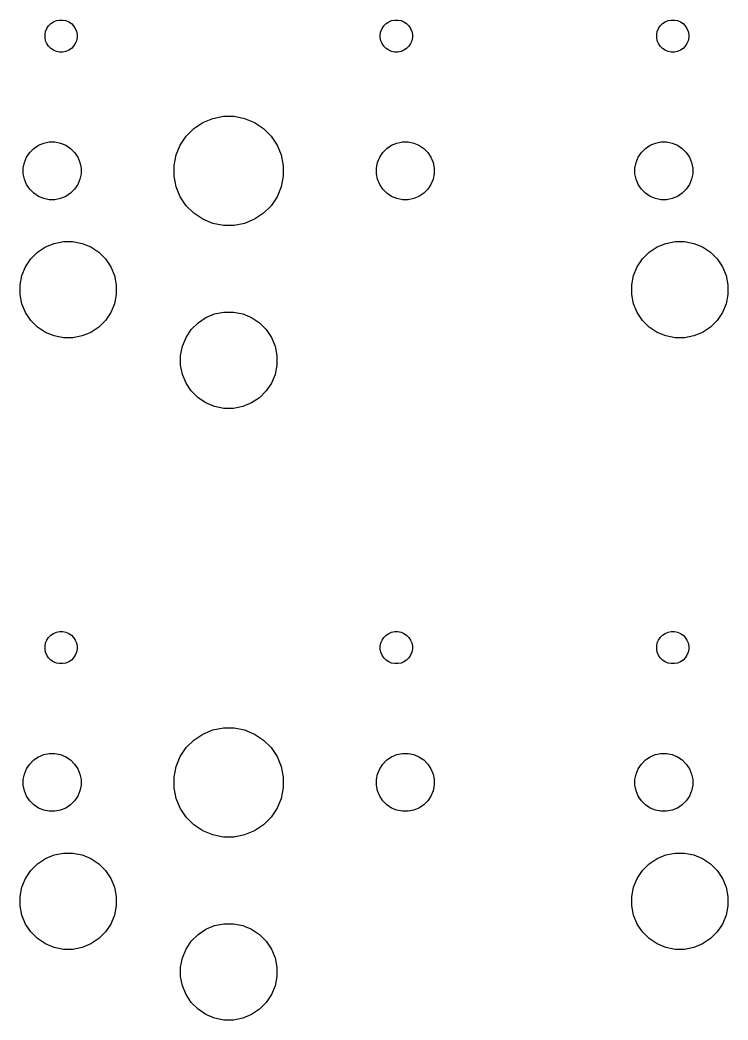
# Model space of a CAD drawing. Extents: x 33 to 239, y -107 to -23.
# Drawn here: x 187.95 to 210, y -68.75 to -37.6 of the extents above; entities that cross this region are included whole.
import ezdxf

# ---------------------------------------------------------------- set-up
doc = ezdxf.new("R2010")
doc.units = 0
doc.layers.add('BLACK', color=7, linetype='CONTINUOUS')

msp = doc.modelspace()

# ---------------------------------------------------------------- linework, layer by layer
at = {"layer": 'BLACK', "linetype": 'CONTINUOUS'}
for p, q in [((188.911, -37.7116), (188.993, -37.6569)), ((188.993, -37.6569), (189.084, -37.6192)), ((189.084, -37.6192), (189.181, -37.6)), ((189.181, -37.6), (189.279, -37.6)), ((189.279, -37.6), (189.376, -37.6192)), ((189.376, -37.6192), (189.467, -37.6569)), ((189.467, -37.6569), (189.549, -37.7116)), ((199.351, -37.7116), (199.433, -37.6569)), ((199.433, -37.6569), (199.524, -37.6192)), ((199.524, -37.6192), (199.621, -37.6)), ((199.621, -37.6), (199.719, -37.6)), ((199.719, -37.6), (199.816, -37.6192)), ((199.816, -37.6192), (199.907, -37.6569)), ((199.907, -37.6569), (199.989, -37.7116)), ((207.961, -37.7116), (208.043, -37.6569)), ((208.043, -37.6569), (208.134, -37.6192)), ((208.134, -37.6192), (208.231, -37.6)), ((208.231, -37.6), (208.329, -37.6)), ((208.329, -37.6), (208.426, -37.6192)), ((208.426, -37.6192), (208.517, -37.6569)), ((208.517, -37.6569), (208.599, -37.7116)), ((188.73, -38.0508), (188.749, -37.9542)), ((188.749, -37.9542), (188.787, -37.8632)), ((188.787, -37.8632), (188.842, -37.7813)), ((188.842, -37.7813), (188.911, -37.7116)), ((189.549, -37.7116), (189.618, -37.7813)), ((189.618, -37.7813), (189.673, -37.8632)), ((189.673, -37.8632), (189.711, -37.9542)), ((189.711, -37.9542), (189.73, -38.0508)), ((199.17, -38.0508), (199.189, -37.9542)), ((199.189, -37.9542), (199.227, -37.8632)), ((199.227, -37.8632), (199.282, -37.7813)), ((199.282, -37.7813), (199.351, -37.7116)), ((199.989, -37.7116), (200.058, -37.7813)), ((200.058, -37.7813), (200.113, -37.8632)), ((200.113, -37.8632), (200.151, -37.9542)), ((200.151, -37.9542), (200.17, -38.0508)), ((207.78, -38.0508), (207.799, -37.9542)), ((207.799, -37.9542), (207.837, -37.8632)), ((207.837, -37.8632), (207.892, -37.7813)), ((207.892, -37.7813), (207.961, -37.7116)), ((208.599, -37.7116), (208.668, -37.7813)), ((208.668, -37.7813), (208.723, -37.8632)), ((208.723, -37.8632), (208.761, -37.9542)), ((208.761, -37.9542), (208.78, -38.0508)), ((188.73, -38.1492), (188.73, -38.0508)), ((188.749, -38.2458), (188.73, -38.1492)), ((188.787, -38.3368), (188.749, -38.2458)), ((189.711, -38.2458), (189.673, -38.3368)), ((189.73, -38.1492), (189.711, -38.2458)), ((189.73, -38.0508), (189.73, -38.1492)), ((199.17, -38.1492), (199.17, -38.0508)), ((199.189, -38.2458), (199.17, -38.1492)), ((199.227, -38.3368), (199.189, -38.2458)), ((200.151, -38.2458), (200.113, -38.3368)), ((200.17, -38.1492), (200.151, -38.2458)), ((200.17, -38.0508), (200.17, -38.1492)), ((207.78, -38.1492), (207.78, -38.0508)), ((207.799, -38.2458), (207.78, -38.1492)), ((207.837, -38.3368), (207.799, -38.2458)), ((208.761, -38.2458), (208.723, -38.3368)), ((208.78, -38.1492), (208.761, -38.2458)), ((208.78, -38.0508), (208.78, -38.1492)), ((188.842, -38.4187), (188.787, -38.3368)), ((188.911, -38.4884), (188.842, -38.4187)), ((188.993, -38.5431), (188.911, -38.4884)), ((189.084, -38.5808), (188.993, -38.5431)), ((189.181, -38.6), (189.084, -38.5808)), ((189.279, -38.6), (189.181, -38.6)), ((189.376, -38.5808), (189.279, -38.6)), ((189.467, -38.5431), (189.376, -38.5808)), ((189.549, -38.4884), (189.467, -38.5431)), ((189.618, -38.4187), (189.549, -38.4884)), ((189.673, -38.3368), (189.618, -38.4187)), ((199.282, -38.4187), (199.227, -38.3368)), ((199.351, -38.4884), (199.282, -38.4187)), ((199.433, -38.5431), (199.351, -38.4884)), ((199.524, -38.5808), (199.433, -38.5431)), ((199.621, -38.6), (199.524, -38.5808)), ((199.719, -38.6), (199.621, -38.6)), ((199.816, -38.5808), (199.719, -38.6)), ((199.907, -38.5431), (199.816, -38.5808)), ((199.989, -38.4884), (199.907, -38.5431)), ((200.058, -38.4187), (199.989, -38.4884)), ((200.113, -38.3368), (200.058, -38.4187)), ((207.892, -38.4187), (207.837, -38.3368)), ((207.961, -38.4884), (207.892, -38.4187)), ((208.043, -38.5431), (207.961, -38.4884)), ((208.134, -38.5808), (208.043, -38.5431)), ((208.231, -38.6), (208.134, -38.5808)), ((208.329, -38.6), (208.231, -38.6)), ((208.426, -38.5808), (208.329, -38.6)), ((208.517, -38.5431), (208.426, -38.5808)), ((208.599, -38.4884), (208.517, -38.5431)), ((208.668, -38.4187), (208.599, -38.4884)), ((208.723, -38.3368), (208.668, -38.4187)), ((193.366, -40.9795), (193.645, -40.7935)), ((193.645, -40.7935), (193.954, -40.6653)), ((193.954, -40.6653), (194.283, -40.6)), ((194.283, -40.6), (194.617, -40.6)), ((194.617, -40.6), (194.946, -40.6653)), ((194.946, -40.6653), (195.255, -40.7935)), ((195.255, -40.7935), (195.534, -40.9795)), ((193.13, -41.2163), (193.366, -40.9795)), ((195.534, -40.9795), (195.77, -41.2163)), ((188.687, -41.4346), (188.861, -41.4)), ((188.861, -41.4), (189.039, -41.4)), ((189.039, -41.4), (189.213, -41.4346)), ((192.943, -41.4947), (193.13, -41.2163)), ((195.77, -41.2163), (195.957, -41.4947)), ((199.687, -41.4346), (199.861, -41.4)), ((199.861, -41.4), (200.039, -41.4)), ((200.039, -41.4), (200.213, -41.4346)), ((207.737, -41.4346), (207.911, -41.4)), ((207.911, -41.4), (208.089, -41.4)), ((208.089, -41.4), (208.263, -41.4346)), ((188.152, -41.8737), (188.251, -41.7263)), ((188.251, -41.7263), (188.376, -41.6009)), ((188.376, -41.6009), (188.524, -41.5024)), ((188.524, -41.5024), (188.687, -41.4346)), ((189.213, -41.4346), (189.376, -41.5024)), ((189.376, -41.5024), (189.524, -41.6009)), ((189.524, -41.6009), (189.649, -41.7263)), ((189.649, -41.7263), (189.748, -41.8737)), ((192.815, -41.8041), (192.943, -41.4947)), ((195.957, -41.4947), (196.085, -41.8041)), ((199.152, -41.8737), (199.251, -41.7263)), ((199.251, -41.7263), (199.376, -41.6009)), ((199.376, -41.6009), (199.524, -41.5024)), ((199.524, -41.5024), (199.687, -41.4346)), ((200.213, -41.4346), (200.376, -41.5024)), ((200.376, -41.5024), (200.524, -41.6009)), ((200.524, -41.6009), (200.649, -41.7263)), ((200.649, -41.7263), (200.748, -41.8737)), ((207.202, -41.8737), (207.301, -41.7263)), ((207.301, -41.7263), (207.426, -41.6009)), ((207.426, -41.6009), (207.574, -41.5024)), ((207.574, -41.5024), (207.737, -41.4346)), ((208.263, -41.4346), (208.426, -41.5024)), ((208.426, -41.5024), (208.574, -41.6009)), ((208.574, -41.6009), (208.699, -41.7263)), ((208.699, -41.7263), (208.798, -41.8737)), ((188.05, -42.2114), (188.085, -42.0375)), ((188.085, -42.0375), (188.152, -41.8737)), ((189.748, -41.8737), (189.815, -42.0375)), ((189.815, -42.0375), (189.85, -42.2114)), ((192.75, -42.1326), (192.815, -41.8041)), ((196.085, -41.8041), (196.15, -42.1326)), ((199.05, -42.2114), (199.085, -42.0375)), ((199.085, -42.0375), (199.152, -41.8737)), ((200.748, -41.8737), (200.815, -42.0375)), ((200.815, -42.0375), (200.85, -42.2114)), ((207.1, -42.2114), (207.135, -42.0375)), ((207.135, -42.0375), (207.202, -41.8737)), ((208.798, -41.8737), (208.865, -42.0375)), ((208.865, -42.0375), (208.9, -42.2114)), ((188.05, -42.3886), (188.05, -42.2114)), ((189.85, -42.2114), (189.85, -42.3886)), ((192.75, -42.4674), (192.75, -42.1326)), ((196.15, -42.1326), (196.15, -42.4674)), ((199.05, -42.3886), (199.05, -42.2114)), ((200.85, -42.2114), (200.85, -42.3886)), ((207.1, -42.3886), (207.1, -42.2114)), ((208.9, -42.2114), (208.9, -42.3886)), ((188.085, -42.5625), (188.05, -42.3886)), ((188.152, -42.7263), (188.085, -42.5625)), ((189.815, -42.5625), (189.748, -42.7263)), ((189.85, -42.3886), (189.815, -42.5625)), ((192.815, -42.7959), (192.75, -42.4674)), ((196.15, -42.4674), (196.085, -42.7959)), ((199.085, -42.5625), (199.05, -42.3886)), ((199.152, -42.7263), (199.085, -42.5625)), ((200.815, -42.5625), (200.748, -42.7263)), ((200.85, -42.3886), (200.815, -42.5625)), ((207.135, -42.5625), (207.1, -42.3886)), ((207.202, -42.7263), (207.135, -42.5625)), ((208.865, -42.5625), (208.798, -42.7263)), ((208.9, -42.3886), (208.865, -42.5625)), ((188.251, -42.8737), (188.152, -42.7263)), ((188.376, -42.9991), (188.251, -42.8737)), ((189.649, -42.8737), (189.524, -42.9991)), ((189.748, -42.7263), (189.649, -42.8737)), ((192.943, -43.1053), (192.815, -42.7959)), ((196.085, -42.7959), (195.957, -43.1053)), ((199.251, -42.8737), (199.152, -42.7263)), ((199.376, -42.9991), (199.251, -42.8737)), ((200.649, -42.8737), (200.524, -42.9991)), ((200.748, -42.7263), (200.649, -42.8737)), ((207.301, -42.8737), (207.202, -42.7263)), ((207.426, -42.9991), (207.301, -42.8737)), ((208.699, -42.8737), (208.574, -42.9991)), ((208.798, -42.7263), (208.699, -42.8737)), ((188.524, -43.0976), (188.376, -42.9991)), ((188.687, -43.1654), (188.524, -43.0976)), ((188.861, -43.2), (188.687, -43.1654)), ((189.039, -43.2), (188.861, -43.2)), ((189.213, -43.1654), (189.039, -43.2)), ((189.376, -43.0976), (189.213, -43.1654)), ((189.524, -42.9991), (189.376, -43.0976)), ((193.13, -43.3837), (192.943, -43.1053)), ((195.957, -43.1053), (195.77, -43.3837)), ((199.524, -43.0976), (199.376, -42.9991)), ((199.687, -43.1654), (199.524, -43.0976)), ((199.861, -43.2), (199.687, -43.1654)), ((200.039, -43.2), (199.861, -43.2)), ((200.213, -43.1654), (200.039, -43.2)), ((200.376, -43.0976), (200.213, -43.1654)), ((200.524, -42.9991), (200.376, -43.0976)), ((207.574, -43.0976), (207.426, -42.9991)), ((207.737, -43.1654), (207.574, -43.0976)), ((207.911, -43.2), (207.737, -43.1654)), ((208.089, -43.2), (207.911, -43.2)), ((208.263, -43.1654), (208.089, -43.2)), ((208.426, -43.0976), (208.263, -43.1654)), ((208.574, -42.9991), (208.426, -43.0976)), ((193.366, -43.6205), (193.13, -43.3837)), ((195.77, -43.3837), (195.534, -43.6205)), ((193.645, -43.8065), (193.366, -43.6205)), ((193.954, -43.9347), (193.645, -43.8065)), ((195.255, -43.8065), (194.946, -43.9347)), ((195.534, -43.6205), (195.255, -43.8065)), ((194.283, -44), (193.954, -43.9347)), ((194.617, -44), (194.283, -44)), ((194.946, -43.9347), (194.617, -44)), ((189.012, -44.5576), (189.302, -44.5)), ((189.302, -44.5), (189.598, -44.5)), ((189.598, -44.5), (189.888, -44.5576)), ((208.062, -44.5576), (208.352, -44.5)), ((208.352, -44.5), (208.648, -44.5)), ((208.648, -44.5), (208.938, -44.5576)), ((188.285, -45.0438), (188.494, -44.8349)), ((188.494, -44.8349), (188.739, -44.6707)), ((188.739, -44.6707), (189.012, -44.5576)), ((189.888, -44.5576), (190.161, -44.6707)), ((190.161, -44.6707), (190.406, -44.8349)), ((190.406, -44.8349), (190.615, -45.0438)), ((207.335, -45.0438), (207.544, -44.8349)), ((207.544, -44.8349), (207.789, -44.6707)), ((207.789, -44.6707), (208.062, -44.5576)), ((208.938, -44.5576), (209.211, -44.6707)), ((209.211, -44.6707), (209.456, -44.8349)), ((209.456, -44.8349), (209.665, -45.0438)), ((188.121, -45.2895), (188.285, -45.0438)), ((190.615, -45.0438), (190.779, -45.2895)), ((207.171, -45.2895), (207.335, -45.0438)), ((209.665, -45.0438), (209.829, -45.2895)), ((188.008, -45.5625), (188.121, -45.2895)), ((190.779, -45.2895), (190.892, -45.5625)), ((207.058, -45.5625), (207.171, -45.2895)), ((209.829, -45.2895), (209.942, -45.5625)), ((187.95, -45.8523), (188.008, -45.5625)), ((190.892, -45.5625), (190.95, -45.8523)), ((207, -45.8523), (207.058, -45.5625)), ((209.942, -45.5625), (210, -45.8523)), ((187.95, -46.1477), (187.95, -45.8523)), ((190.95, -45.8523), (190.95, -46.1477)), ((207, -46.1477), (207, -45.8523)), ((210, -45.8523), (210, -46.1477)), ((188.008, -46.4375), (187.95, -46.1477)), ((190.95, -46.1477), (190.892, -46.4375)), ((207.058, -46.4375), (207, -46.1477)), ((210, -46.1477), (209.942, -46.4375)), ((188.121, -46.7105), (188.008, -46.4375)), ((188.285, -46.9562), (188.121, -46.7105)), ((190.779, -46.7105), (190.615, -46.9562)), ((190.892, -46.4375), (190.779, -46.7105)), ((194.012, -46.7576), (194.302, -46.7)), ((194.302, -46.7), (194.598, -46.7)), ((194.598, -46.7), (194.888, -46.7576)), ((207.171, -46.7105), (207.058, -46.4375)), ((207.335, -46.9562), (207.171, -46.7105)), ((209.829, -46.7105), (209.665, -46.9562)), ((209.942, -46.4375), (209.829, -46.7105)), ((188.494, -47.1651), (188.285, -46.9562)), ((190.615, -46.9562), (190.406, -47.1651)), ((193.285, -47.2438), (193.494, -47.0349)), ((193.494, -47.0349), (193.739, -46.8707)), ((193.739, -46.8707), (194.012, -46.7576)), ((194.888, -46.7576), (195.161, -46.8707)), ((195.161, -46.8707), (195.406, -47.0349)), ((195.406, -47.0349), (195.615, -47.2438)), ((207.544, -47.1651), (207.335, -46.9562)), ((209.665, -46.9562), (209.456, -47.1651)), ((188.739, -47.3293), (188.494, -47.1651)), ((189.012, -47.4424), (188.739, -47.3293)), ((190.161, -47.3293), (189.888, -47.4424)), ((190.406, -47.1651), (190.161, -47.3293)), ((193.121, -47.4895), (193.285, -47.2438)), ((195.615, -47.2438), (195.779, -47.4895)), ((207.789, -47.3293), (207.544, -47.1651)), ((208.062, -47.4424), (207.789, -47.3293)), ((209.211, -47.3293), (208.938, -47.4424)), ((209.456, -47.1651), (209.211, -47.3293)), ((189.302, -47.5), (189.012, -47.4424)), ((189.598, -47.5), (189.302, -47.5)), ((189.888, -47.4424), (189.598, -47.5)), ((193.008, -47.7625), (193.121, -47.4895)), ((195.779, -47.4895), (195.892, -47.7625)), ((208.352, -47.5), (208.062, -47.4424)), ((208.648, -47.5), (208.352, -47.5)), ((208.938, -47.4424), (208.648, -47.5)), ((192.95, -48.0523), (193.008, -47.7625)), ((195.892, -47.7625), (195.95, -48.0523)), ((192.95, -48.3477), (192.95, -48.0523)), ((195.95, -48.0523), (195.95, -48.3477)), ((193.008, -48.6375), (192.95, -48.3477)), ((195.95, -48.3477), (195.892, -48.6375)), ((193.121, -48.9105), (193.008, -48.6375)), ((195.892, -48.6375), (195.779, -48.9105)), ((193.285, -49.1562), (193.121, -48.9105)), ((193.494, -49.3651), (193.285, -49.1562)), ((195.615, -49.1562), (195.406, -49.3651)), ((195.779, -48.9105), (195.615, -49.1562)), ((193.739, -49.5293), (193.494, -49.3651)), ((195.406, -49.3651), (195.161, -49.5293)), ((194.012, -49.6424), (193.739, -49.5293)), ((194.302, -49.7), (194.012, -49.6424)), ((194.598, -49.7), (194.302, -49.7)), ((194.888, -49.6424), (194.598, -49.7)), ((195.161, -49.5293), (194.888, -49.6424)), ((188.993, -56.7069), (189.084, -56.6692)), ((189.084, -56.6692), (189.181, -56.65)), ((189.181, -56.65), (189.279, -56.65)), ((189.279, -56.65), (189.376, -56.6692)), ((189.376, -56.6692), (189.467, -56.7069)), ((199.433, -56.7069), (199.524, -56.6692)), ((199.524, -56.6692), (199.621, -56.65)), ((199.621, -56.65), (199.719, -56.65)), ((199.719, -56.65), (199.816, -56.6692)), ((199.816, -56.6692), (199.907, -56.7069)), ((208.043, -56.7069), (208.134, -56.6692)), ((208.134, -56.6692), (208.231, -56.65)), ((208.231, -56.65), (208.329, -56.65)), ((208.329, -56.65), (208.426, -56.6692)), ((208.426, -56.6692), (208.517, -56.7069)), ((188.73, -57.1008), (188.749, -57.0042)), ((188.749, -57.0042), (188.787, -56.9132)), ((188.787, -56.9132), (188.842, -56.8313)), ((188.842, -56.8313), (188.911, -56.7616)), ((188.911, -56.7616), (188.993, -56.7069)), ((189.467, -56.7069), (189.549, -56.7616)), ((189.549, -56.7616), (189.618, -56.8313)), ((189.618, -56.8313), (189.673, -56.9132)), ((189.673, -56.9132), (189.711, -57.0042)), ((189.711, -57.0042), (189.73, -57.1008)), ((199.17, -57.1008), (199.189, -57.0042)), ((199.189, -57.0042), (199.227, -56.9132)), ((199.227, -56.9132), (199.282, -56.8313)), ((199.282, -56.8313), (199.351, -56.7616)), ((199.351, -56.7616), (199.433, -56.7069)), ((199.907, -56.7069), (199.989, -56.7616)), ((199.989, -56.7616), (200.058, -56.8313)), ((200.058, -56.8313), (200.113, -56.9132)), ((200.113, -56.9132), (200.151, -57.0042)), ((200.151, -57.0042), (200.17, -57.1008)), ((207.78, -57.1008), (207.799, -57.0042)), ((207.799, -57.0042), (207.837, -56.9132)), ((207.837, -56.9132), (207.892, -56.8313)), ((207.892, -56.8313), (207.961, -56.7616)), ((207.961, -56.7616), (208.043, -56.7069)), ((208.517, -56.7069), (208.599, -56.7616)), ((208.599, -56.7616), (208.668, -56.8313)), ((208.668, -56.8313), (208.723, -56.9132)), ((208.723, -56.9132), (208.761, -57.0042)), ((208.761, -57.0042), (208.78, -57.1008)), ((188.73, -57.1992), (188.73, -57.1008)), ((188.749, -57.2958), (188.73, -57.1992)), ((188.787, -57.3868), (188.749, -57.2958)), ((189.711, -57.2958), (189.673, -57.3868)), ((189.73, -57.1992), (189.711, -57.2958)), ((189.73, -57.1008), (189.73, -57.1992)), ((199.17, -57.1992), (199.17, -57.1008)), ((199.189, -57.2958), (199.17, -57.1992)), ((199.227, -57.3868), (199.189, -57.2958)), ((200.151, -57.2958), (200.113, -57.3868)), ((200.17, -57.1992), (200.151, -57.2958)), ((200.17, -57.1008), (200.17, -57.1992)), ((207.78, -57.1992), (207.78, -57.1008)), ((207.799, -57.2958), (207.78, -57.1992)), ((207.837, -57.3868), (207.799, -57.2958)), ((208.761, -57.2958), (208.723, -57.3868)), ((208.78, -57.1992), (208.761, -57.2958)), ((208.78, -57.1008), (208.78, -57.1992)), ((188.842, -57.4687), (188.787, -57.3868)), ((188.911, -57.5384), (188.842, -57.4687)), ((188.993, -57.5931), (188.911, -57.5384)), ((189.084, -57.6308), (188.993, -57.5931)), ((189.467, -57.5931), (189.376, -57.6308)), ((189.549, -57.5384), (189.467, -57.5931)), ((189.618, -57.4687), (189.549, -57.5384)), ((189.673, -57.3868), (189.618, -57.4687)), ((199.282, -57.4687), (199.227, -57.3868)), ((199.351, -57.5384), (199.282, -57.4687)), ((199.433, -57.5931), (199.351, -57.5384)), ((199.524, -57.6308), (199.433, -57.5931)), ((199.907, -57.5931), (199.816, -57.6308)), ((199.989, -57.5384), (199.907, -57.5931)), ((200.058, -57.4687), (199.989, -57.5384)), ((200.113, -57.3868), (200.058, -57.4687)), ((207.892, -57.4687), (207.837, -57.3868)), ((207.961, -57.5384), (207.892, -57.4687)), ((208.043, -57.5931), (207.961, -57.5384)), ((208.134, -57.6308), (208.043, -57.5931)), ((208.517, -57.5931), (208.426, -57.6308)), ((208.599, -57.5384), (208.517, -57.5931)), ((208.668, -57.4687), (208.599, -57.5384)), ((208.723, -57.3868), (208.668, -57.4687)), ((189.181, -57.65), (189.084, -57.6308)), ((189.279, -57.65), (189.181, -57.65)), ((189.376, -57.6308), (189.279, -57.65)), ((199.621, -57.65), (199.524, -57.6308)), ((199.719, -57.65), (199.621, -57.65)), ((199.816, -57.6308), (199.719, -57.65)), ((208.231, -57.65), (208.134, -57.6308)), ((208.329, -57.65), (208.231, -57.65)), ((208.426, -57.6308), (208.329, -57.65)), ((193.645, -59.8435), (193.954, -59.7153)), ((193.954, -59.7153), (194.283, -59.65)), ((194.283, -59.65), (194.617, -59.65)), ((194.617, -59.65), (194.946, -59.7153)), ((194.946, -59.7153), (195.255, -59.8435)), ((193.13, -60.2663), (193.366, -60.0295)), ((193.366, -60.0295), (193.645, -59.8435)), ((195.255, -59.8435), (195.534, -60.0295)), ((195.534, -60.0295), (195.77, -60.2663)), ((192.943, -60.5447), (193.13, -60.2663)), ((195.77, -60.2663), (195.957, -60.5447)), ((188.251, -60.7763), (188.376, -60.6509)), ((188.376, -60.6509), (188.524, -60.5524)), ((188.524, -60.5524), (188.687, -60.4846)), ((188.687, -60.4846), (188.861, -60.45)), ((188.861, -60.45), (189.039, -60.45)), ((189.039, -60.45), (189.213, -60.4846)), ((189.213, -60.4846), (189.376, -60.5524)), ((189.376, -60.5524), (189.524, -60.6509)), ((189.524, -60.6509), (189.649, -60.7763)), ((192.815, -60.8541), (192.943, -60.5447)), ((195.957, -60.5447), (196.085, -60.8541)), ((199.251, -60.7763), (199.376, -60.6509)), ((199.376, -60.6509), (199.524, -60.5524)), ((199.524, -60.5524), (199.687, -60.4846)), ((199.687, -60.4846), (199.861, -60.45)), ((199.861, -60.45), (200.039, -60.45)), ((200.039, -60.45), (200.213, -60.4846)), ((200.213, -60.4846), (200.376, -60.5524)), ((200.376, -60.5524), (200.524, -60.6509)), ((200.524, -60.6509), (200.649, -60.7763)), ((207.301, -60.7763), (207.426, -60.6509)), ((207.426, -60.6509), (207.574, -60.5524)), ((207.574, -60.5524), (207.737, -60.4846)), ((207.737, -60.4846), (207.911, -60.45)), ((207.911, -60.45), (208.089, -60.45)), ((208.089, -60.45), (208.263, -60.4846)), ((208.263, -60.4846), (208.426, -60.5524)), ((208.426, -60.5524), (208.574, -60.6509)), ((208.574, -60.6509), (208.699, -60.7763)), ((188.085, -61.0875), (188.152, -60.9237)), ((188.152, -60.9237), (188.251, -60.7763)), ((189.649, -60.7763), (189.748, -60.9237)), ((189.748, -60.9237), (189.815, -61.0875)), ((192.75, -61.1826), (192.815, -60.8541)), ((196.085, -60.8541), (196.15, -61.1826)), ((199.085, -61.0875), (199.152, -60.9237)), ((199.152, -60.9237), (199.251, -60.7763)), ((200.649, -60.7763), (200.748, -60.9237)), ((200.748, -60.9237), (200.815, -61.0875)), ((207.135, -61.0875), (207.202, -60.9237)), ((207.202, -60.9237), (207.301, -60.7763)), ((208.699, -60.7763), (208.798, -60.9237)), ((208.798, -60.9237), (208.865, -61.0875)), ((188.05, -61.2614), (188.085, -61.0875)), ((188.05, -61.4386), (188.05, -61.2614)), ((189.815, -61.0875), (189.85, -61.2614)), ((189.85, -61.2614), (189.85, -61.4386)), ((192.75, -61.5174), (192.75, -61.1826)), ((196.15, -61.1826), (196.15, -61.5174)), ((199.05, -61.2614), (199.085, -61.0875)), ((199.05, -61.4386), (199.05, -61.2614)), ((200.815, -61.0875), (200.85, -61.2614)), ((200.85, -61.2614), (200.85, -61.4386)), ((207.1, -61.2614), (207.135, -61.0875)), ((207.1, -61.4386), (207.1, -61.2614)), ((208.865, -61.0875), (208.9, -61.2614)), ((208.9, -61.2614), (208.9, -61.4386)), ((188.085, -61.6125), (188.05, -61.4386)), ((188.152, -61.7763), (188.085, -61.6125)), ((189.815, -61.6125), (189.748, -61.7763)), ((189.85, -61.4386), (189.815, -61.6125)), ((192.815, -61.8459), (192.75, -61.5174)), ((196.15, -61.5174), (196.085, -61.8459)), ((199.085, -61.6125), (199.05, -61.4386)), ((199.152, -61.7763), (199.085, -61.6125)), ((200.815, -61.6125), (200.748, -61.7763)), ((200.85, -61.4386), (200.815, -61.6125)), ((207.135, -61.6125), (207.1, -61.4386)), ((207.202, -61.7763), (207.135, -61.6125)), ((208.865, -61.6125), (208.798, -61.7763)), ((208.9, -61.4386), (208.865, -61.6125)), ((188.251, -61.9237), (188.152, -61.7763)), ((188.376, -62.0491), (188.251, -61.9237)), ((189.649, -61.9237), (189.524, -62.0491)), ((189.748, -61.7763), (189.649, -61.9237)), ((192.943, -62.1553), (192.815, -61.8459)), ((196.085, -61.8459), (195.957, -62.1553)), ((199.251, -61.9237), (199.152, -61.7763)), ((199.376, -62.0491), (199.251, -61.9237)), ((200.649, -61.9237), (200.524, -62.0491)), ((200.748, -61.7763), (200.649, -61.9237)), ((207.301, -61.9237), (207.202, -61.7763)), ((207.426, -62.0491), (207.301, -61.9237)), ((208.699, -61.9237), (208.574, -62.0491)), ((208.798, -61.7763), (208.699, -61.9237)), ((188.524, -62.1476), (188.376, -62.0491)), ((188.687, -62.2154), (188.524, -62.1476)), ((188.861, -62.25), (188.687, -62.2154)), ((189.039, -62.25), (188.861, -62.25)), ((189.213, -62.2154), (189.039, -62.25)), ((189.376, -62.1476), (189.213, -62.2154)), ((189.524, -62.0491), (189.376, -62.1476)), ((193.13, -62.4337), (192.943, -62.1553)), ((195.957, -62.1553), (195.77, -62.4337)), ((199.524, -62.1476), (199.376, -62.0491)), ((199.687, -62.2154), (199.524, -62.1476)), ((199.861, -62.25), (199.687, -62.2154)), ((200.039, -62.25), (199.861, -62.25)), ((200.213, -62.2154), (200.039, -62.25)), ((200.376, -62.1476), (200.213, -62.2154)), ((200.524, -62.0491), (200.376, -62.1476)), ((207.574, -62.1476), (207.426, -62.0491)), ((207.737, -62.2154), (207.574, -62.1476)), ((207.911, -62.25), (207.737, -62.2154)), ((208.089, -62.25), (207.911, -62.25)), ((208.263, -62.2154), (208.089, -62.25)), ((208.426, -62.1476), (208.263, -62.2154)), ((208.574, -62.0491), (208.426, -62.1476)), ((193.366, -62.6705), (193.13, -62.4337)), ((195.77, -62.4337), (195.534, -62.6705)), ((193.645, -62.8565), (193.366, -62.6705)), ((193.954, -62.9847), (193.645, -62.8565)), ((195.255, -62.8565), (194.946, -62.9847)), ((195.534, -62.6705), (195.255, -62.8565)), ((194.283, -63.05), (193.954, -62.9847)), ((194.617, -63.05), (194.283, -63.05)), ((194.946, -62.9847), (194.617, -63.05)), ((188.494, -63.8849), (188.739, -63.7207)), ((188.739, -63.7207), (189.012, -63.6076)), ((189.012, -63.6076), (189.302, -63.55)), ((189.302, -63.55), (189.598, -63.55)), ((189.598, -63.55), (189.888, -63.6076)), ((189.888, -63.6076), (190.161, -63.7207)), ((190.161, -63.7207), (190.406, -63.8849)), ((207.544, -63.8849), (207.789, -63.7207)), ((207.789, -63.7207), (208.062, -63.6076)), ((208.062, -63.6076), (208.352, -63.55)), ((208.352, -63.55), (208.648, -63.55)), ((208.648, -63.55), (208.938, -63.6076)), ((208.938, -63.6076), (209.211, -63.7207)), ((209.211, -63.7207), (209.456, -63.8849)), ((188.121, -64.3395), (188.285, -64.0938)), ((188.285, -64.0938), (188.494, -63.8849)), ((190.406, -63.8849), (190.615, -64.0938)), ((190.615, -64.0938), (190.779, -64.3395)), ((207.171, -64.3395), (207.335, -64.0938)), ((207.335, -64.0938), (207.544, -63.8849)), ((209.456, -63.8849), (209.665, -64.0938)), ((209.665, -64.0938), (209.829, -64.3395)), ((188.008, -64.6125), (188.121, -64.3395)), ((190.779, -64.3395), (190.892, -64.6125)), ((207.058, -64.6125), (207.171, -64.3395)), ((209.829, -64.3395), (209.942, -64.6125)), ((187.95, -64.9023), (188.008, -64.6125)), ((190.892, -64.6125), (190.95, -64.9023)), ((207, -64.9023), (207.058, -64.6125)), ((209.942, -64.6125), (210, -64.9023)), ((187.95, -65.1977), (187.95, -64.9023)), ((190.95, -64.9023), (190.95, -65.1977)), ((207, -65.1977), (207, -64.9023)), ((210, -64.9023), (210, -65.1977)), ((188.008, -65.4875), (187.95, -65.1977)), ((190.95, -65.1977), (190.892, -65.4875)), ((207.058, -65.4875), (207, -65.1977)), ((210, -65.1977), (209.942, -65.4875)), ((188.121, -65.7605), (188.008, -65.4875)), ((190.892, -65.4875), (190.779, -65.7605)), ((207.171, -65.7605), (207.058, -65.4875)), ((209.942, -65.4875), (209.829, -65.7605)), ((188.285, -66.0062), (188.121, -65.7605)), ((188.494, -66.2151), (188.285, -66.0062)), ((190.615, -66.0062), (190.406, -66.2151)), ((190.779, -65.7605), (190.615, -66.0062)), ((193.494, -66.0849), (193.739, -65.9207)), ((193.739, -65.9207), (194.012, -65.8076)), ((194.012, -65.8076), (194.302, -65.75)), ((194.302, -65.75), (194.598, -65.75)), ((194.598, -65.75), (194.888, -65.8076)), ((194.888, -65.8076), (195.161, -65.9207)), ((195.161, -65.9207), (195.406, -66.0849)), ((207.335, -66.0062), (207.171, -65.7605)), ((207.544, -66.2151), (207.335, -66.0062)), ((209.665, -66.0062), (209.456, -66.2151)), ((209.829, -65.7605), (209.665, -66.0062)), ((188.739, -66.3793), (188.494, -66.2151)), ((190.406, -66.2151), (190.161, -66.3793)), ((193.121, -66.5395), (193.285, -66.2938)), ((193.285, -66.2938), (193.494, -66.0849)), ((195.406, -66.0849), (195.615, -66.2938)), ((195.615, -66.2938), (195.779, -66.5395)), ((207.789, -66.3793), (207.544, -66.2151)), ((209.456, -66.2151), (209.211, -66.3793)), ((189.012, -66.4924), (188.739, -66.3793)), ((189.302, -66.55), (189.012, -66.4924)), ((189.598, -66.55), (189.302, -66.55)), ((189.888, -66.4924), (189.598, -66.55)), ((190.161, -66.3793), (189.888, -66.4924)), ((193.008, -66.8125), (193.121, -66.5395)), ((195.779, -66.5395), (195.892, -66.8125)), ((208.062, -66.4924), (207.789, -66.3793)), ((208.352, -66.55), (208.062, -66.4924)), ((208.648, -66.55), (208.352, -66.55)), ((208.938, -66.4924), (208.648, -66.55)), ((209.211, -66.3793), (208.938, -66.4924)), ((192.95, -67.1023), (193.008, -66.8125)), ((195.892, -66.8125), (195.95, -67.1023)), ((192.95, -67.3977), (192.95, -67.1023)), ((195.95, -67.1023), (195.95, -67.3977)), ((193.008, -67.6875), (192.95, -67.3977)), ((195.95, -67.3977), (195.892, -67.6875)), ((193.121, -67.9605), (193.008, -67.6875)), ((195.892, -67.6875), (195.779, -67.9605)), ((193.285, -68.2062), (193.121, -67.9605)), ((193.494, -68.4151), (193.285, -68.2062)), ((195.615, -68.2062), (195.406, -68.4151)), ((195.779, -67.9605), (195.615, -68.2062)), ((193.739, -68.5793), (193.494, -68.4151)), ((195.406, -68.4151), (195.161, -68.5793)), ((194.012, -68.6924), (193.739, -68.5793)), ((194.302, -68.75), (194.012, -68.6924)), ((194.598, -68.75), (194.302, -68.75)), ((194.888, -68.6924), (194.598, -68.75)), ((195.161, -68.5793), (194.888, -68.6924))]:
    msp.add_line(p, q, dxfattribs=at)

doc.saveas('drawing.dxf')
